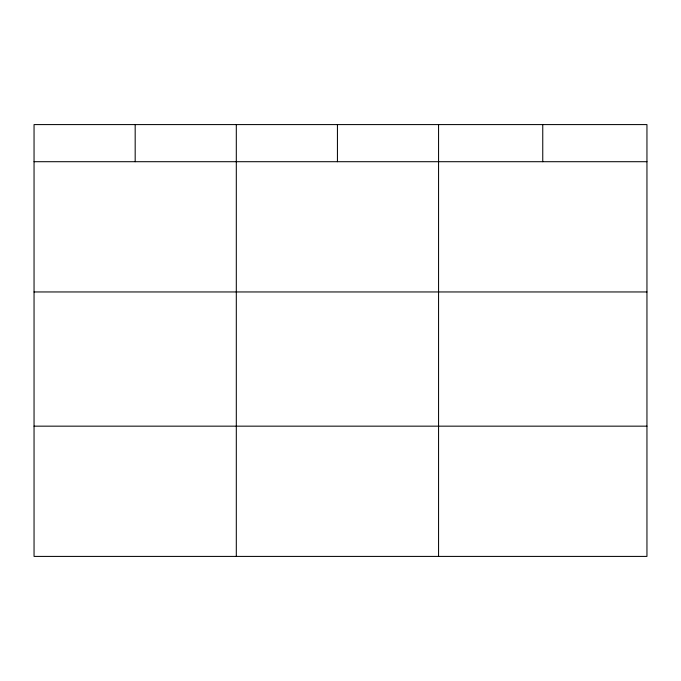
<?xml version="1.0" encoding="UTF-8"?>
<svg xmlns="http://www.w3.org/2000/svg" width="681" height="681" viewBox="0 0 681 681"><rect width="100%" height="100%" fill="white"/><g stroke="black" fill="none" stroke-linecap="round" stroke-linejoin="round"><path stroke-width="1.02" d="M646.95 161.703L646.95 556.411L34.05 556.411L34.05 124.589L646.95 124.589L646.95 161.703L34.05 161.703M34.05 291.953L646.95 291.953M34.05 426.161L646.95 426.161M542.757 124.589L542.757 161.703M438.564 124.589L438.564 556.411M337.435 124.589L337.435 161.703M236.307 124.589L236.307 556.411M135.179 124.589L135.179 161.703"/></g></svg>
